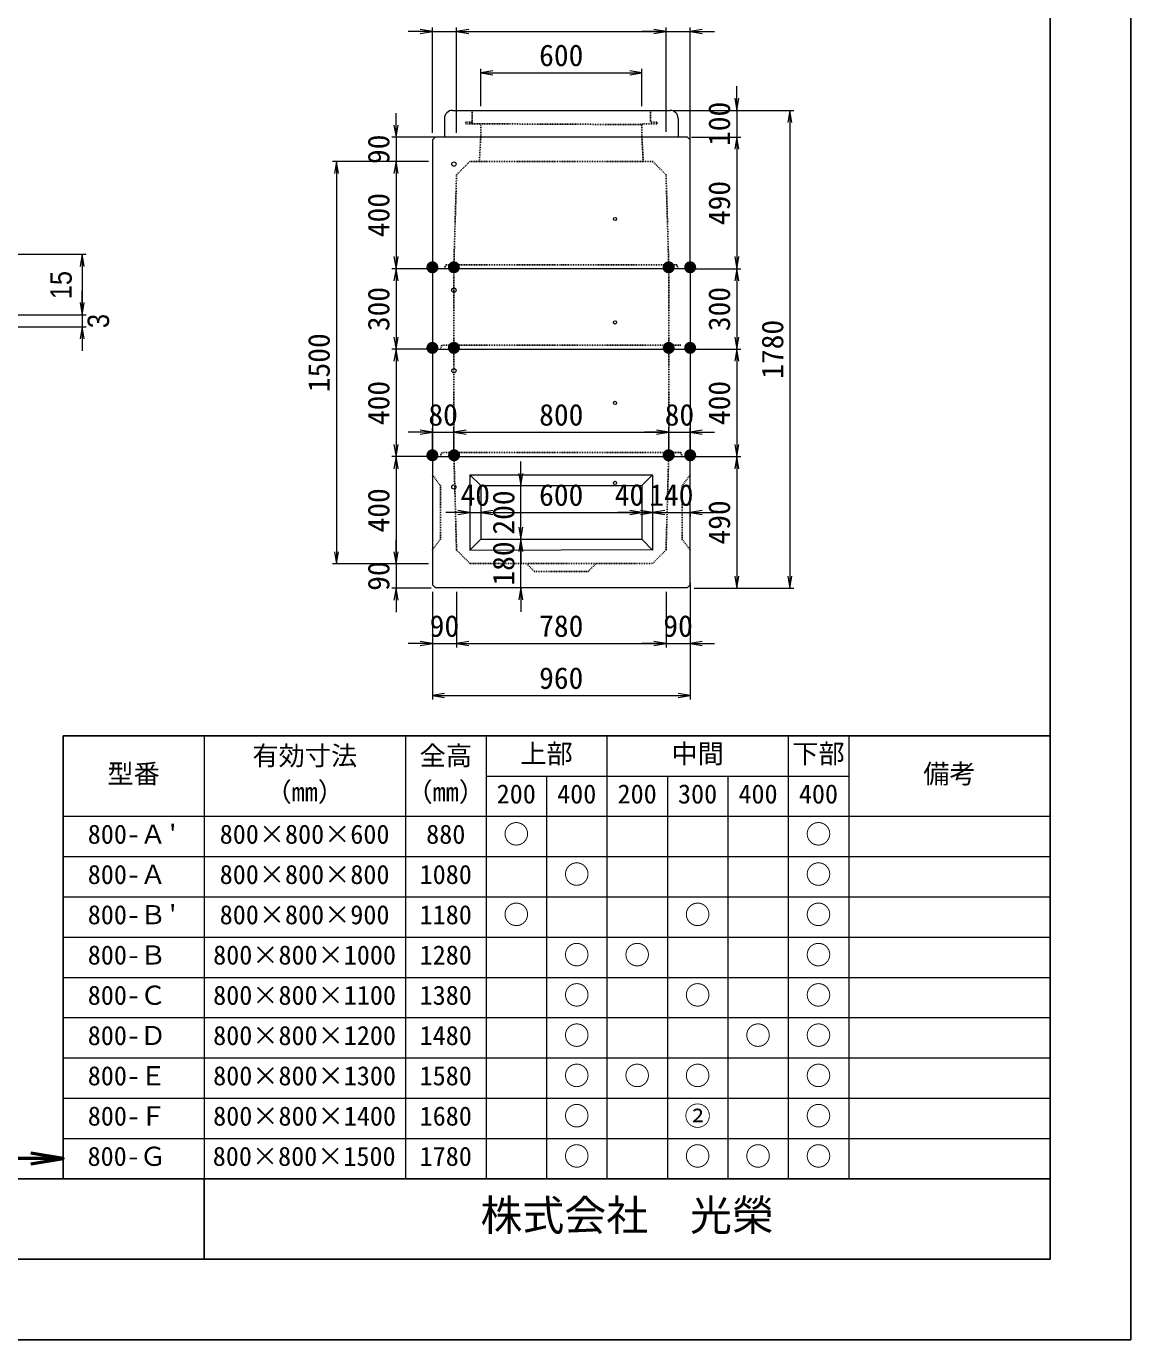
# Model space of a CAD drawing. Units: millimetres, scale not verified. Extents: x -210 to 210, y -148 to 148.
# Drawn here: x 72.9 to 210, y -148.5 to 14.6 of the extents above; entities that cross this region are included whole.
import ezdxf
from ezdxf.enums import TextEntityAlignment as Align

# ---------------------------------------------------------------- set-up
doc = ezdxf.new("R2010")
doc.units = ezdxf.units.MM
doc.linetypes.add('USER2', pattern=[4.7625, 3.175, -1.5875])
doc.layers.add('0-0', color=7, linetype='Continuous')
for name, color, linetype, lineweight in [('0-1_0', 9, 'Continuous', 25), ('0-2_dims', 2, 'Continuous', 13), ('0-3_pen1実線', 4, 'Continuous', 13), ('0-4_pen2実線', 3, 'Continuous', 13), ('0-5_pen3実線', 7, 'Continuous', 18), ('0-6_pen4実線', 6, 'Continuous', 25), ('0-8_pen2破線', 3, 'USER2', 25), ('0-B_draw', 7, 'Continuous', 13)]:
    doc.layers.add(name, color=color, linetype=linetype, lineweight=lineweight)
doc.styles.add('ＭＳ ゴシック', font='')
doc.styles.add('ＭＳ Ｐゴシック', font='')
doc.styles.get('ＭＳ ゴシック').set_extended_font_data('MS Gothic')
doc.styles.get('ＭＳ Ｐゴシック').set_extended_font_data('MS PGothic')

# ---------------------------------------------------------------- blocks, each defined once
blk = doc.blocks.new('部分図 1')
at = {"layer": '0-1_0'}
blk.add_lwpolyline([(0, 0), (12600, 0), (12600, 8910), (0, 8910)], close=True, dxfattribs=at)
at = {"layer": '0-2_dims', "lineweight": 18}
for p, q in [((10000, 4874), (9910, 4874)), ((10000, 4495.8), (10000, 4889)), ((10000, 4874), (10090.4, 4874)), ((10090.4, 4495.8), (10090.4, 4889)), ((10090.4, 4495.8), (10090.4, 4889)), ((10090.4, 4874), (10180.4, 4874)), ((10090.4, 4874), (10870, 4874)), ((10870, 4874), (10780, 4874)), ((10870, 4500), (10870, 4889)), ((10870, 4500), (10870, 4889)), ((10870, 4874), (10960, 4874)), ((10960, 4442), (10960, 4889)), ((10960, 4874), (11050, 4874)), ((10180, 4595), (10180, 4735)), ((10180, 4720), (10780, 4720)), ((10780, 4595), (10780, 4735)), ((11133, 4580), (11133, 4670)), ((9864.56, 4480), (9864.56, 4570)), ((10900, 4580), (11148, 4580)), ((10915, 4580), (11346, 4580)), ((11133, 4580), (11133, 4480)), ((11331, 4580), (11331, 2800)), ((10030, 4480), (9849.56, 4480)), ((9864.56, 4480), (9864.56, 4390)), ((10965, 4480), (11148, 4480)), ((10965, 4480), (11148, 4480)), ((11133, 4480), (11133, 4390)), ((11133, 4480), (11133, 3990)), ((9970, 4390), (9627.54, 4390)), ((9642.54, 4390), (9642.54, 2890)), ((9985, 4390), (9849.56, 4390)), ((9985, 4390), (9849.56, 4390)), ((9864.56, 4390), (9864.56, 4300)), ((9864.56, 4390), (9864.56, 3990)), ((9985, 3990), (9849.56, 3990)), ((9985, 3990), (9849.56, 3990)), ((9864.56, 3990), (9864.56, 3690)), ((10965, 3990), (11148, 3990)), ((10965, 3990), (11148, 3990)), ((11133, 3990), (11133, 3690)), ((9985, 3690), (9849.56, 3690)), ((9985, 3690), (9849.56, 3690)), ((9864.56, 3690), (9864.56, 3290)), ((10965, 3690), (11148, 3690)), ((10965, 3690), (11148, 3690)), ((11133, 3690), (11133, 3290)), ((9999.88, 3380.9), (9909.88, 3380.9)), ((9999.88, 3291.9), (9999.88, 3395.9)), ((9999.88, 3380.9), (10080.29, 3380.9)), ((10080.29, 3307), (10080.29, 3395.9)), ((10080.29, 3307), (10080.29, 3395.9)), ((10080.29, 3380.9), (10170.29, 3380.9)), ((10080.29, 3380.9), (10879.88, 3380.9)), ((10879.88, 3380.9), (10789.88, 3380.9)), ((10879.88, 3307), (10879.88, 3395.9)), ((10879.88, 3307), (10879.88, 3395.9)), ((10879.88, 3380.9), (10959.88, 3380.9)), ((10959.88, 3292), (10959.88, 3395.9)), ((10959.88, 3380.9), (11049.88, 3380.9)), ((9985, 3290), (9849.56, 3290)), ((9985, 3290), (9849.56, 3290)), ((9864.56, 3290), (9864.56, 2890)), ((10975, 3290), (11148, 3290)), ((10975, 3290), (11148, 3290)), ((11133, 3290), (11133, 2800)), ((10329.88, 3182), (10329.88, 3272)), ((10329.88, 3182), (10344.88, 3182)), ((10329.88, 2982), (10329.88, 3182)), ((10139.88, 3082), (10049.88, 3082)), ((10139.88, 3082), (10139.88, 3067)), ((10139.88, 3082), (10179.88, 3082)), ((10179.88, 3082), (10179.88, 3067)), ((10179.88, 3082), (10269.88, 3082)), ((10179.88, 3082), (10179.88, 3067)), ((10179.88, 3082), (10779.88, 3082)), ((10329.88, 2982), (10329.88, 3072)), ((10779.88, 3082), (10689.88, 3082)), ((10819.88, 3082), (10729.88, 3082)), ((10779.88, 3082), (10779.88, 3067)), ((10779.88, 3082), (10779.88, 3067)), ((10779.88, 3082), (10819.88, 3082)), ((10819.88, 3082), (10819.88, 3067)), ((10819.88, 3082), (10909.88, 3082)), ((10819.88, 3082), (10819.88, 3067)), ((10819.88, 3082), (10959.88, 3082)), ((10959.88, 3082), (10959.88, 3067)), ((10959.88, 3082), (11049.88, 3082)), ((9864.56, 2890), (9864.56, 2980)), ((10329.88, 2982), (10344.88, 2982)), ((10329.88, 2802), (10329.88, 2982)), ((10329.88, 2982), (10344.88, 2982)), ((10329.88, 2982), (10329.88, 2892)), ((9970, 2890), (9627.54, 2890)), ((9985, 2890), (9849.56, 2890)), ((9985, 2890), (9849.56, 2890)), ((9864.56, 2890), (9864.56, 2800)), ((9995, 2800), (9849.56, 2800)), ((9864.56, 2800), (9864.56, 2710)), ((10279.88, 2802), (10344.88, 2802)), ((10329.88, 2802), (10329.88, 2712)), ((10959.88, 2820), (10959.88, 2579)), ((10975, 2800), (11148, 2800)), ((11033.25, 2800), (11346, 2800)), ((9999.88, 2786.5), (9999.88, 2579)), ((10090.28, 2786.5), (10090.28, 2579)), ((10090.28, 2786.5), (10090.28, 2579)), ((10869.88, 2786.5), (10869.88, 2579)), ((10869.88, 2786.5), (10869.88, 2579)), ((9999.88, 2719.62), (9999.88, 2385)), ((10959.88, 2734), (10959.88, 2385)), ((9999.88, 2594), (9909.88, 2594)), ((9999.88, 2594), (10090.28, 2594)), ((10090.28, 2594), (10180.28, 2594)), ((10090.28, 2594), (10869.88, 2594)), ((10869.88, 2594), (10779.88, 2594)), ((10869.88, 2594), (10959.88, 2594)), ((10959.88, 2594), (11049.88, 2594)), ((9999.88, 2400), (10959.88, 2400))]:
    blk.add_line(p, q, dxfattribs=at)
at = {"layer": '0-2_dims'}
for p, q in [((8336.08, 4043.69), (8711.18, 4043.69)), ((8696.18, 4043.69), (8696.18, 3818.69)), ((8696.18, 3818.69), (8696.18, 3908.69)), ((8336.08, 3818.69), (8711.18, 3818.69)), ((8336.08, 3818.69), (8711.18, 3818.69)), ((8696.18, 3818.69), (8696.18, 3773.69)), ((8336.08, 3773.69), (8711.18, 3773.69)), ((8696.18, 3773.69), (8696.18, 3683.69))]:
    blk.add_line(p, q, dxfattribs=at)
at = {"layer": '0-2_dims', "lineweight": 50}
blk.add_line((8625, 675), (8390, 675), dxfattribs=at)
at = {"layer": '0-2_dims', "lineweight": 18}
for points in [[(9955, 4866.5), (10000, 4874), (9955, 4881.5)], [(10135.4, 4881.5), (10090.4, 4874), (10135.4, 4866.5)], [(10135.4, 4881.5), (10090.4, 4874), (10135.4, 4866.5)], [(10825, 4866.5), (10870, 4874), (10825, 4881.5)], [(10825, 4866.5), (10870, 4874), (10825, 4881.5)], [(11005, 4881.5), (10960, 4874), (11005, 4866.5)], [(10225, 4727.5), (10180, 4720), (10225, 4712.5)], [(10735, 4712.5), (10780, 4720), (10735, 4727.5)], [(11125.5, 4625), (11133, 4580), (11140.5, 4625)], [(11338.5, 4535), (11331, 4580), (11323.5, 4535)], [(9857.06, 4525), (9864.56, 4480), (9872.06, 4525)], [(11140.5, 4435), (11133, 4480), (11125.5, 4435)], [(11140.5, 4435), (11133, 4480), (11125.5, 4435)], [(9650.04, 4345), (9642.54, 4390), (9635.04, 4345)], [(9872.06, 4345), (9864.56, 4390), (9857.06, 4345)], [(9872.06, 4345), (9864.56, 4390), (9857.06, 4345)], [(9857.06, 4035), (9864.56, 3990), (9872.06, 4035)], [(11125.5, 4035), (11133, 3990), (11140.5, 4035)], [(9872.06, 3945), (9864.56, 3990), (9857.06, 3945)], [(11140.5, 3945), (11133, 3990), (11125.5, 3945)], [(9857.06, 3735), (9864.56, 3690), (9872.06, 3735)], [(11125.5, 3735), (11133, 3690), (11140.5, 3735)], [(9872.06, 3645), (9864.56, 3690), (9857.06, 3645)], [(11140.5, 3645), (11133, 3690), (11125.5, 3645)], [(9954.88, 3373.4), (9999.88, 3380.9), (9954.88, 3388.4)], [(10125.29, 3388.4), (10080.29, 3380.9), (10125.29, 3373.4)], [(10125.29, 3388.4), (10080.29, 3380.9), (10125.29, 3373.4)], [(10834.88, 3373.4), (10879.88, 3380.9), (10834.88, 3388.4)], [(10834.88, 3373.4), (10879.88, 3380.9), (10834.88, 3388.4)], [(11004.88, 3388.4), (10959.88, 3380.9), (11004.88, 3373.4)], [(9857.06, 3335), (9864.56, 3290), (9872.06, 3335)], [(11125.5, 3335), (11133, 3290), (11140.5, 3335)], [(9872.06, 3245), (9864.56, 3290), (9857.06, 3245)], [(11140.5, 3245), (11133, 3290), (11125.5, 3245)], [(10322.38, 3227), (10329.88, 3182), (10337.38, 3227)], [(10094.88, 3074.5), (10139.88, 3082), (10094.88, 3089.5)], [(10224.88, 3089.5), (10179.88, 3082), (10224.88, 3074.5)], [(10224.88, 3089.5), (10179.88, 3082), (10224.88, 3074.5)], [(10734.88, 3074.5), (10779.88, 3082), (10734.88, 3089.5)], [(10734.88, 3074.5), (10779.88, 3082), (10734.88, 3089.5)], [(10774.88, 3074.5), (10819.88, 3082), (10774.88, 3089.5)], [(10864.88, 3089.5), (10819.88, 3082), (10864.88, 3074.5)], [(11004.88, 3089.5), (10959.88, 3082), (11004.88, 3074.5)], [(10322.38, 3027), (10329.88, 2982), (10337.38, 3027)], [(10337.38, 2937), (10329.88, 2982), (10322.38, 2937)], [(9635.04, 2935), (9642.54, 2890), (9650.04, 2935)], [(9857.06, 2935), (9864.56, 2890), (9872.06, 2935)], [(9857.06, 2935), (9864.56, 2890), (9872.06, 2935)], [(11125.5, 2845), (11133, 2800), (11140.5, 2845)], [(11323.5, 2845), (11331, 2800), (11338.5, 2845)], [(9872.06, 2755), (9864.56, 2800), (9857.06, 2755)], [(10337.38, 2757), (10329.88, 2802), (10322.38, 2757)], [(9954.88, 2586.5), (9999.88, 2594), (9954.88, 2601.5)], [(10135.28, 2601.5), (10090.28, 2594), (10135.28, 2586.5)], [(10135.28, 2601.5), (10090.28, 2594), (10135.28, 2586.5)], [(10824.88, 2586.5), (10869.88, 2594), (10824.88, 2601.5)], [(10824.88, 2586.5), (10869.88, 2594), (10824.88, 2601.5)], [(11004.88, 2601.5), (10959.88, 2594), (11004.88, 2586.5)], [(10044.88, 2407.5), (9999.88, 2400), (10044.88, 2392.5)], [(10914.88, 2392.5), (10959.88, 2400), (10914.88, 2407.5)]]:
    blk.add_lwpolyline(points, dxfattribs=at)
at = {"layer": '0-2_dims'}
for points in [[(8703.68, 3998.69), (8696.18, 4043.69), (8688.68, 3998.69)], [(8688.68, 3863.69), (8696.18, 3818.69), (8703.68, 3863.69)], [(8688.68, 3863.69), (8696.18, 3818.69), (8703.68, 3863.69)], [(8703.68, 3728.69), (8696.18, 3773.69), (8688.68, 3728.69)]]:
    blk.add_lwpolyline(points, dxfattribs=at)
at = {"layer": '0-2_dims', "lineweight": 50}
blk.add_lwpolyline([(8505, 655), (8625, 675), (8505, 695)], dxfattribs=at)
at = {"layer": '0-3_pen1実線'}
blk.add_line((10780, 4527.02), (10782.98, 4530), dxfattribs=at)
at = {"layer": '0-4_pen2実線'}
blk.add_line((10836, 4536), (10836, 4530), dxfattribs=at)
for centre, radius in [((10080, 4380), 8), ((10680, 4175), 6), ((10080, 3910), 8), ((10680, 3790), 6), ((10080, 3610), 8), ((10680, 3490), 6), ((10079.88, 3177), 8), ((10679.88, 3192), 6)]:
    blk.add_circle(centre, radius, dxfattribs=at)
at = {"layer": '0-5_pen3実線'}
for p, q in [((10075, 4580), (10885, 4580)), ((10045, 4550), (10045, 4480)), ((10915, 4550), (10915, 4480)), ((10950, 4480), (10010, 4480)), ((10960, 4470), (10950, 4480)), ((10960, 3990), (10960, 4470)), ((10000, 3990), (10000, 3690)), ((10960, 3990), (10000, 3990)), ((10960, 3990), (10960, 3690)), ((10000, 3690), (10960, 3690)), ((10960, 3690), (10960, 3290)), ((9999.88, 3292), (9999.88, 2812)), ((10959.88, 2812), (10959.88, 3292)), ((10479.88, 3222), (10819.88, 3222)), ((10479.88, 3182), (10779.88, 3182)), ((10819.88, 3222), (10779.88, 3182)), ((10779.88, 3182), (10779.88, 2982)), ((10819.88, 3222), (10819.88, 2942)), ((10139.88, 2942), (10818.41, 2943.47)), ((10479.88, 2982), (10779.88, 2982)), ((10779.88, 2982), (10819.88, 2942)), ((9999.88, 2812), (10009.88, 2802)), ((10009.88, 2802), (10949.88, 2802)), ((10959.88, 2812), (10949.88, 2802)), ((9150, 2250), (9150, 600)), ((9900, 2250), (9900, 600)), ((10200, 2250), (10200, 600)), ((10650, 2250), (10650, 600)), ((11325, 2250), (11325, 600)), ((11550, 2250), (11550, 600)), ((10200, 2100), (11550, 2100)), ((10425, 2100), (10425, 600)), ((10875, 2100), (10875, 600)), ((11100, 2100), (11100, 600)), ((8625, 1950), (12300, 1950)), ((8625, 1800), (12300, 1800)), ((8625, 1650), (12300, 1650)), ((8625, 1500), (12300, 1500)), ((8625, 1350), (12300, 1350)), ((8625, 1200), (12300, 1200)), ((8625, 1050), (12300, 1050)), ((8625, 900), (12300, 900)), ((8625, 750), (12300, 750))]:
    blk.add_line(p, q, dxfattribs=at)
blk.add_lwpolyline([(10000, 3690), (10000, 3290), (10960, 3290)], dxfattribs=at)
for centre, start, end in [((10075, 4550), 90, 180), ((10885, 4550), 0, 90)]:
    blk.add_arc(centre, 30, start, end, dxfattribs=at)
at = {"layer": '0-6_pen4実線'}
for p, q in [((12300, 3600), (12300, 2100)), ((8625, 2250), (12300, 2250)), ((8625, 2250), (8625, 600)), ((12300, 2100), (12300, 600)), ((300, 600), (12300, 600)), ((9150, 600), (9150, 300))]:
    blk.add_line(p, q, dxfattribs=at)
blk.add_lwpolyline([(300, 300), (12300, 300), (12300, 8610), (300, 8610)], close=True, dxfattribs=at)
at = {"layer": '0-8_pen2破線'}
for p, q in [((10148, 4580), (10148, 4530)), ((10812, 4580), (10812, 4536)), ((10124, 4536), (10148, 4536)), ((10124, 4536), (10124, 4530)), ((10124, 4530), (10780, 4527.02)), ((10180, 4530), (10180, 4480)), ((10780, 4530), (10780, 4480)), ((10836, 4530), (10780, 4530)), ((10836, 4536), (10812, 4536)), ((10180, 4480), (10175, 4390)), ((10785, 4390), (10780, 4480)), ((10090, 4340), (10140, 4390)), ((10480, 4390), (10140, 4390)), ((10820, 4390), (10480, 4390)), ((10820, 4390), (10870, 4340)), ((10090, 4340), (10080, 4005)), ((10870, 4340), (10880, 4005)), ((10050, 4005), (10045, 3990)), ((10480, 4005), (10050, 4005)), ((10080, 3990), (10080, 3705)), ((10910, 4005), (10480, 4005)), ((10880, 3990), (10880, 3705)), ((10910, 4005), (10915, 3990)), ((10030, 3690), (10035, 3705)), ((10480, 3705), (10035, 3705)), ((10080, 3690), (10080, 3305)), ((10925, 3705), (10480, 3705)), ((10880, 3690), (10880, 3305)), ((10030, 3290), (10035, 3305)), ((10480, 3305), (10035, 3305)), ((10089.88, 2942), (10080.29, 3292)), ((10925, 3305), (10480, 3305)), ((10930, 3290), (10925, 3305)), ((9999.88, 3222), (10029.88, 3182)), ((10959.88, 3222), (10929.88, 3182)), ((10929.88, 3182), (10929.88, 2982)), ((10139.88, 2892), (10089.88, 2942)), ((10929.88, 2982), (10959.88, 2942)), ((10139.88, 2892), (10819.88, 2892)), ((10379.88, 2862), (10349.88, 2892)), ((10579.88, 2862), (10609.88, 2892)), ((10379.88, 2862), (10579.88, 2862))]:
    blk.add_line(p, q, dxfattribs=at)
for points in [[(10879.88, 3292), (10869.88, 2942), (10819.88, 2892)], [(10029.88, 3182), (10029.88, 2982), (9999.88, 2942)]]:
    blk.add_lwpolyline(points, dxfattribs=at)
at = {"layer": '0-B_draw'}
for p, q in [((10000, 4470), (10010, 4480)), ((10000, 4470), (10000, 3990)), ((10139.88, 3222), (10479.88, 3222)), ((10139.88, 3222), (10139.88, 2942)), ((10139.88, 3222), (10179.88, 3182)), ((10179.88, 3182), (10479.88, 3182)), ((10179.88, 3182), (10179.88, 2982)), ((10179.88, 2982), (10139.88, 2942)), ((10179.88, 2982), (10479.88, 2982))]:
    blk.add_line(p, q, dxfattribs=at)
at = {"layer": '0-2_dims', "color": 7, "style": 'ＭＳ ゴシック'}
for s, p in [('600', (10397.5, 4720.5)), ('80', (9985.09, 3381.4)), ('800', (10397.59, 3381.4)), ('80', (10864.88, 3381.4)), ('40', (10104.88, 3082.5)), ('600', (10397.38, 3082.5)), ('40', (10678.88, 3083)), ('140', (10807.38, 3082.5)), ('90', (9990.08, 2594.5)), ('780', (10397.58, 2594.5)), ('90', (10859.88, 2594.5)), ('960', (10397.38, 2400.5))]:
    blk.add_text(s, height=80.65, dxfattribs=at).set_placement(p, align=Align.BOTTOM_LEFT)
for s, p in [('100', (11132.5, 4447.5)), ('90', (9864.06, 4380)), ('490', (11132.5, 4152.5)), ('400', (9864.06, 4107.5)), ('300', (9864.06, 3757.5)), ('300', (11132.5, 3757.5)), ('1780', (11330.5, 3580)), ('1500', (9642.04, 3530)), ('400', (9864.06, 3407.5)), ('400', (11132.5, 3407.5)), ('400', (9864.06, 3007.5)), ('200', (10329.38, 2999.5)), ('490', (11132.5, 2962.5)), ('180', (10329.38, 2809.5)), ('90', (9864.06, 2790))]:
    blk.add_text(s, height=80.65, rotation=90, dxfattribs=at).set_placement(p, align=Align.BOTTOM_LEFT)
at = {"layer": '0-2_dims', "color": 1, "style": 'ＭＳ ゴシック'}
for p in [(9975.1, 3965.2), (10055, 3965.2), (10854.6, 3965.1), (10934.8, 3965.3), (9974.98, 3665), (10055.1, 3665.05), (10854.9, 3665.01), (10934.7, 3665.1), (9974.9, 3265), (10055.8, 3265.04), (10854.6, 3265.1), (10934.8, 3265)]:
    blk.add_text('●', height=36.66, dxfattribs=at).set_placement(p, align=Align.BOTTOM_LEFT)
at = {"layer": '0-2_dims', "color": 7, "style": 'ＭＳ Ｐゴシック', "width": 0.9}
for s, p in [('15', (8681.18, 3876.65)), ('3', (8820.27, 3768.92))]:
    blk.add_text(s, height=79.98, rotation=90, dxfattribs=at).set_placement(p, align=Align.BOTTOM_LEFT)
at = {"layer": '0-5_pen3実線', "style": 'ＭＳ ゴシック'}
for s, height, p in [('有効寸法', 71.47, (9330.03, 2118.76)), ('全高', 71.47, (9952.52, 2118.76)), ('上部', 71.51, (10327.46, 2126.23)), ('中間', 71.46, (10890.02, 2126.26)), ('下部', 71.52, (11339.95, 2126.23)), ('型番', 71.47, (8790.02, 2051.26)), ('備考', 71.45, (11827.54, 2051.27)), ('（mm）', 71.49, (9378.73, 1983.74)), ('（mm）', 71.49, (9903.73, 1983.74)), ('200', 71.47, (10239.39, 1976.26)), ('400', 71.46, (10464.4, 1976.27)), ('200', 71.47, (10689.39, 1976.26)), ('300', 71.47, (10914.39, 1976.26)), ('400', 71.46, (11139.4, 1976.27)), ('400', 71.46, (11364.4, 1976.27)), ("800-Ａ'", 71.47, (8716.9, 1826.26)), ('800×800×600', 71.48, (9208.14, 1826.25)), ('880', 71.47, (9976.89, 1826.26)), ('○', 71.37, (10263.83, 1826.33)), ('○', 71.37, (11388.83, 1826.33)), ('800-Ａ ', 71.46, (8716.92, 1676.26)), ('800×800×800', 71.48, (9208.14, 1676.25)), ('1080', 71.47, (9952.51, 1676.26)), ('○', 71.37, (10488.83, 1676.33)), ('○', 71.37, (11388.83, 1676.33)), ("800-Ｂ'", 71.47, (8716.9, 1526.26)), ('800×800×900', 71.48, (9208.14, 1526.25)), ('1180', 71.47, (9952.51, 1526.26)), ('○', 71.37, (10263.83, 1526.33)), ('○', 71.37, (10938.83, 1526.33)), ('○', 71.37, (11388.83, 1526.33)), ('800-Ｂ ', 71.46, (8716.92, 1376.26)), ('800×800×1000', 71.48, (9183.76, 1376.25)), ('1280', 71.47, (9952.51, 1376.26)), ('○', 71.37, (10488.83, 1376.33)), ('○', 71.37, (10713.83, 1376.33)), ('○', 71.37, (11388.83, 1376.33)), ('○', 71.37, (10488.83, 1226.33)), ('○', 71.37, (10938.83, 1226.33)), ('○', 71.37, (11388.83, 1226.33)), ('800-Ｃ ', 71.46, (8716.92, 1226.26)), ('800×800×1100', 71.48, (9183.76, 1226.25)), ('1380', 71.47, (9952.51, 1226.26)), ('○', 71.37, (10488.83, 1076.33)), ('○', 71.37, (11163.83, 1076.33)), ('○', 71.37, (11388.83, 1076.33)), ('800-Ｄ ', 71.47, (8716.91, 1076.26)), ('800×800×1200', 71.48, (9183.76, 1076.25)), ('1480', 71.47, (9952.51, 1076.26)), ('○', 71.37, (10488.83, 926.33)), ('○', 71.37, (10713.83, 926.33)), ('○', 71.37, (10938.83, 926.33)), ('○', 71.37, (11388.83, 926.33)), ('800-Ｅ ', 71.47, (8716.9, 926.26)), ('800×800×1300', 71.48, (9183.76, 926.25)), ('1580', 71.47, (9952.51, 926.26)), ('800-Ｆ ', 71.45, (8716.94, 776.27)), ('800×800×1400', 71.48, (9183.76, 776.25)), ('1680', 71.47, (9952.51, 776.26)), ('○', 71.37, (10488.83, 776.33)), ('②', 71.47, (10938.76, 776.26)), ('○', 71.37, (11388.83, 776.33)), ('800-Ｇ ', 71.47, (8716.19, 626.26)), ('800×800×1500', 71.48, (9182.34, 626.25)), ('1780', 71.47, (9952.51, 626.26)), ('○', 71.37, (10488.83, 626.33)), ('○', 71.37, (10938.83, 626.33)), ('○', 71.37, (11163.83, 626.33)), ('○', 71.37, (11388.83, 626.33)), ('株式会社\u3000光榮', 114.4, (10179.07, 372.01))]:
    blk.add_text(s, height=height, dxfattribs=at).set_placement(p, align=Align.BOTTOM_LEFT)

msp = doc.modelspace()

# ---------------------------------------------------------------- block references
at = {"layer": '0-0', "xscale": 0.0333333, "yscale": 0.0333333}
msp.add_blockref('部分図 1', (-210, -148.5), dxfattribs=at)

doc.saveas('drawing.dxf')
